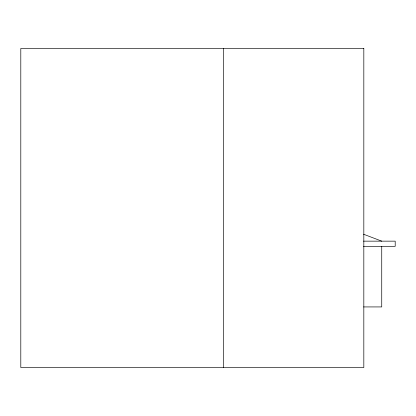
<?xml version="1.0" encoding="UTF-8"?>
<svg xmlns="http://www.w3.org/2000/svg" width="416" height="416" viewBox="0 0 416 416"><rect width="100%" height="100%" fill="white"/><g stroke="black" fill="none" stroke-linecap="round" stroke-linejoin="round"><path stroke-width="0.62" d="M363.527 241.15L395.2 241.15L395.2 246.329L363.527 246.329M363.589 306.93L381.737 306.93L381.737 246.329M363.589 234.244L381.737 241.15M223.324 48.469L223.324 367.531M363.823 48.469L20.8 48.469L20.8 367.531L363.823 367.531L363.823 48.469"/></g></svg>
